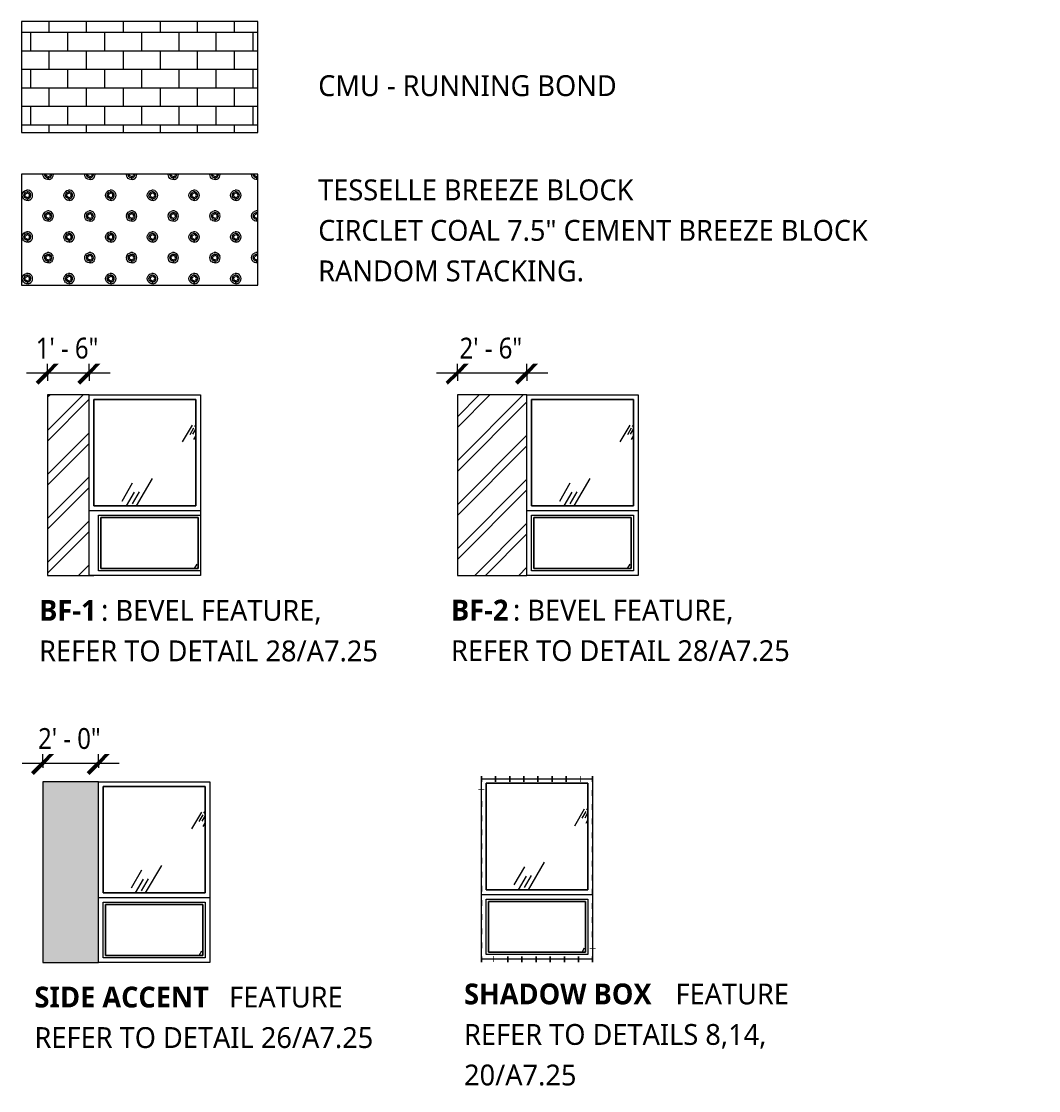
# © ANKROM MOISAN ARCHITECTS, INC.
# Model space of a CAD drawing. Header units: inches. Extents: x 6 to 15224, y -733 to 6300.
# Drawn here: x 100.6 to 539.8, y -733.1 to -271.3 of the extents above; entities that cross this region are included whole.
import ezdxf

# ---------------------------------------------------------------- set-up
doc = ezdxf.new("R2010")
doc.units = ezdxf.units.IN
doc.header["$MEASUREMENT"] = 0
doc.linetypes.add('Dots Space 1_16_', pattern=[6, 0, -6])
for name, color, linetype, lineweight in [('A-ANNO-DIMS', 211, 'Continuous', 13), ('A-ANNO-DIMS-96', 211, 'Continuous', 13), ('A-DETL', 90, 'Continuous', 13), ('A-DETL-GENF', 92, 'Continuous', 13), ('G-ANNO-TEXT', 231, 'Continuous', 13)]:
    doc.layers.add(name, color=color, linetype=linetype, lineweight=lineweight)
doc.styles.add('Open Sans_3', font='OpenSans-Regular.ttf', dxfattribs={"height": 9})
doc.styles.add('Open Sans_4', font='OpenSans-Regular.ttf', dxfattribs={"width": 0.88, "height": 9})
doc.styles.add('Open Sans_B', font='OpenSans-Bold.ttf', dxfattribs={"height": 9})
doc.dimstyles.new('Linear_-_3_32_', dxfattribs={"dimscale": 12, "dimtxt": 9.67122, "dimasz": 0.75, "dimexe": 0.75, "dimexo": 0.5, "dimgap": 0.25, "dimtad": 1, "dimdec": 8, "dimrnd": 0.003906, "dimzin": 3, "dimdsep": 46, "dimlunit": 4, "dimtxsty": 'Open Sans_4', "dimblk1": 'OBLIQUE', "dimblk2": 'OBLIQUE', "dimsah": 1, "dimcen": 0.09, "dimdle": 0.75, "dimadec": 3, "dimazin": 2, "dimtfac": 1, "dimtdec": 4, "dimtix": 1, "dimtmove": 0, "dimatfit": 3, "dimfxl": 1, "dimtvp": 1, "dimtfill": 1, "dimfrac": 2, "dimtolj": 1, "dimtzin": 0, "dimarcsym": 2})
doc.dimstyles.new('Linear_-_3_32__CL', dxfattribs={"dimscale": 12, "dimtxt": 9.67122, "dimasz": 0.75, "dimexe": 0.75, "dimexo": 0.5, "dimgap": 0.25, "dimtad": 1, "dimdec": 8, "dimrnd": 0.003906, "dimzin": 3, "dimdsep": 46, "dimlunit": 4, "dimtxsty": 'Open Sans_4', "dimblk1": 'OBLIQUE', "dimblk2": 'OBLIQUE', "dimsah": 1, "dimcen": 0.09, "dimdle": 0.75, "dimadec": 3, "dimazin": 2, "dimtfac": 1, "dimtdec": 4, "dimtix": 1, "dimtmove": 0, "dimatfit": 3, "dimfxl": 1, "dimtvp": 1, "dimtfill": 1, "dimfrac": 2, "dimtolj": 1, "dimtzin": 0, "dimarcsym": 2})
pattern_1 = [(59.808, (188.8444, -478.661), (144.0017, 239.99866), [9, -754.581]), (59.808, (188.1104, -485.275), (144.0017, 239.99866), [12, -751.581]), (59.808, (193.2954, -479.845), (144.0017, 239.99866), [6, -757.581]), (59.808, (191.7064, -482.623), (144.0017, 239.99866), [2, -761.581]), (59.808, (194.4014, -481.87), (144.0017, 239.99866), [15, -748.581]), (59.808, (219.8184, -512.064), (144.0017, 239.99866), [5.063, -758.519]), (59.808, (219.3784, -509.8), (144.0017, 239.99866), [6.75, -756.831]), (59.808, (218.1684, -509.942), (144.0017, 239.99866), [3.375, -760.206]), (59.808, (220.2004, -506.439), (144.0017, 239.99866), [1.125, -762.456]), (59.808, (214.9864, -513.171), (144.0017, 239.99866), [8.437, -755.144])]
pattern_2 = [(59.808, (3.9044, -645.779), (144.0017, 239.99866), [9, -754.581]), (59.808, (3.1704, -652.392), (144.0017, 239.99866), [12, -751.581]), (59.808, (8.3554, -646.963), (144.0017, 239.99866), [6, -757.581]), (59.808, (6.7664, -649.741), (144.0017, 239.99866), [2, -761.581]), (59.808, (9.461, -648.987), (144.0017, 239.99866), [15, -748.581]), (59.808, (34.8794, -679.182), (144.0017, 239.99866), [5.063, -758.519]), (59.808, (34.4384, -676.918), (144.0017, 239.99866), [6.75, -756.831]), (59.808, (33.2284, -677.06), (144.0017, 239.99866), [3.375, -760.206]), (59.808, (35.2604, -673.556), (144.0017, 239.99866), [1.125, -762.456]), (59.808, (30.0464, -680.289), (144.0017, 239.99866), [8.437, -755.144])]
pattern_3 = [(45, (8.67, 0), (-9.50352, 9.50352), []), (45, (8.67, 14.4), (-9.50352, 9.50352), [])]
pattern_4 = [(59.808, (169.2154, -644.438), (144.0017, 239.99866), [9, -754.581]), (59.808, (168.4814, -651.052), (144.0017, 239.99866), [12, -751.581]), (59.808, (173.6664, -645.622), (144.0017, 239.99866), [6, -757.581]), (59.808, (172.0774, -648.4), (144.0017, 239.99866), [2, -761.581]), (59.808, (174.7724, -647.647), (144.0017, 239.99866), [15, -748.581]), (59.808, (200.1904, -677.841), (144.0017, 239.99866), [5.062, -758.519]), (59.808, (199.7494, -675.577), (144.0017, 239.99866), [6.75, -756.831]), (59.808, (198.5394, -675.719), (144.0017, 239.99866), [3.375, -760.206]), (59.808, (200.5714, -672.216), (144.0017, 239.99866), [1.125, -762.456]), (59.808, (195.3574, -678.948), (144.0017, 239.99866), [8.437, -755.144])]

# ---------------------------------------------------------------- blocks, each defined once
blk = doc.blocks.new('DIMBLOCK1-ELEVATIONS - EXTERIOR - LEGEND')
at = {"layer": 'A-ANNO-DIMS-96'}
for p, q in [((111.9, -423.07), (111.9, -414.07)), ((129.9, -423.07), (129.9, -414.07)), ((102.9, -423.07), (138.9, -423.07)), ((111.9, -423.07), (111.9, -426.64)), ((129.9, -423.07), (129.9, -426.64))]:
    blk.add_line(p, q, dxfattribs=at)
at = {"layer": 'A-ANNO-DIMS-96', "lineweight": 50}
for p, q in [((111.9, -423.07), (116.4, -418.57)), ((129.9, -423.07), (134.4, -418.57)), ((111.9, -423.07), (107.4, -427.57)), ((129.9, -423.07), (125.4, -427.57))]:
    blk.add_line(p, q, dxfattribs=at)
at = {"layer": 'A-ANNO-DIMS-96', "color": 0, "insert": (106.83, -407.96), "char_height": 9, "width": 33.7802, "attachment_point": 1, "line_spacing_factor": 1.151336, "style": 'Open Sans_4', "bg_fill": 3, "box_fill_scale": 1.25, "bg_fill_color": 256, "bg_fill_true_color": 13158600, "bg_fill_transparency": 0}
blk.add_mtext('1\' - 6"', dxfattribs=at)
blk = doc.blocks.new('_Oblique')
at = {"color": 0, "linetype": 'ByBlock', "lineweight": -2}
blk.add_line((-0.5, -0.5), (0.5, 0.5), dxfattribs=at)
blk = doc.blocks.new('DIMBLOCK2-ELEVATIONS - EXTERIOR - LEGEND')
at = {"layer": 'A-ANNO-DIMS-96'}
for p, q in [((109.9, -591.68), (109.9, -582.68)), ((133.9, -591.68), (133.9, -582.68)), ((100.9, -591.68), (142.9, -591.68)), ((109.9, -591.68), (109.9, -593.76)), ((133.9, -591.68), (133.9, -593.76))]:
    blk.add_line(p, q, dxfattribs=at)
at = {"layer": 'A-ANNO-DIMS-96', "lineweight": 50}
for p, q in [((109.9, -591.68), (114.4, -587.18)), ((133.9, -591.68), (138.4, -587.18)), ((109.9, -591.68), (105.4, -596.18)), ((133.9, -591.68), (129.4, -596.18))]:
    blk.add_line(p, q, dxfattribs=at)
at = {"layer": 'A-ANNO-DIMS-96', "color": 0, "insert": (107.83, -576.57), "char_height": 9, "width": 33.7802, "attachment_point": 1, "line_spacing_factor": 1.151336, "style": 'Open Sans_4', "bg_fill": 3, "box_fill_scale": 1.25, "bg_fill_color": 256, "bg_fill_true_color": 13158600, "bg_fill_transparency": 0}
blk.add_mtext('2\' - 0"', dxfattribs=at)
blk = doc.blocks.new('DIMBLOCK3-ELEVATIONS - EXTERIOR - LEGEND')
at = {"layer": 'A-ANNO-DIMS-96'}
for p, q in [((288.84, -423.07), (288.84, -414.07)), ((318.84, -423.07), (318.84, -414.07)), ((279.84, -423.07), (327.84, -423.07)), ((288.84, -423.07), (288.84, -426.64)), ((318.84, -423.07), (318.84, -426.64))]:
    blk.add_line(p, q, dxfattribs=at)
at = {"layer": 'A-ANNO-DIMS-96', "lineweight": 50}
for p, q in [((288.84, -423.07), (293.34, -418.57)), ((318.84, -423.07), (323.34, -418.57)), ((288.84, -423.07), (284.34, -427.57)), ((318.84, -423.07), (314.34, -427.57))]:
    blk.add_line(p, q, dxfattribs=at)
at = {"layer": 'A-ANNO-DIMS-96', "color": 0, "insert": (289.77, -407.96), "char_height": 9, "width": 33.7802, "attachment_point": 1, "line_spacing_factor": 1.151336, "style": 'Open Sans_4', "bg_fill": 3, "box_fill_scale": 1.25, "bg_fill_color": 256, "bg_fill_true_color": 13158600, "bg_fill_transparency": 0}
blk.add_mtext('2\' - 6"', dxfattribs=at)

msp = doc.modelspace()

# ---------------------------------------------------------------- hatches: boundary and pattern name
at = {"layer": 'A-DETL-GENF'}
h = msp.add_hatch(dxfattribs=at)
h.set_pattern_fill('FP_5', color=47, style=0, pattern_type=2)
h.set_pattern_definition([(0, (8.6704, -396), (0, 8), []), (90, (8.6704, -396), (-8, 8), [8, -8])])
h.paths.add_polyline_path([(202.6250919, -319.34501264), (202.6250919, -271.34501264), (100.6250919, -271.34501264), (100.6250919, -319.34501264)])
h = msp.add_hatch(dxfattribs=at)
h.set_pattern_fill('FP_6', color=8, style=0, pattern_type=2)
h.set_pattern_definition([(101.31, (15.4374, 13.503), (-2e-05, 17.99954), [0.6404, -182.924]), (113.962, (15.3264, 14.133), (-35.999447, 90.000185), [0.6404, -176.639]), (130.601, (15.0624, 14.715), (-71.9993, 90.00048), [0.6404, -165.311]), (147.995, (14.6464, 15.204), (-108.000698, 71.999422), [0.6404, -169.171]), (163.301, (14.1044, 15.545), (-72.000262, 17.99993), [0.6404, -187.285]), (180, (13.49, 15.727), (-2e-15, -18), [0.6404, -35.36]), (16.699, (12.2364, 15.545), (72.000262, 17.99993), [0.6404, -187.285]), (32.005, (11.6944, 15.204), (108.000698, 71.999422), [0.6404, -169.171]), (49.399, (11.2784, 14.715), (71.9993, 90.00048), [0.6404, -165.311]), (66.038, (11.0144, 14.133), (35.999447, 90.000185), [0.6404, -176.639]), (78.69, (10.9034, 13.503), (2e-05, 17.99954), [0.6404, -182.924]), (101.31, (11.0284, 12.869), (-2e-05, 17.99954), [0.6404, -182.924]), (113.962, (11.2744, 12.282), (-35.999447, 90.000185), [0.6404, -176.639]), (130.601, (11.6954, 11.798), (-71.9993, 90.00048), [0.6404, -165.311]), (147.995, (12.2374, 11.457), (-108.000698, 71.999422), [0.6404, -169.171]), (163.301, (12.8494, 11.271), (-72.000262, 17.99993), [0.6404, -187.285]), (180, (13.49, 11.273), (-2e-15, -18), [0.6404, -35.36]), (16.699, (13.4914, 11.271), (72.000262, 17.99993), [0.6404, -187.285]), (32.005, (14.1034, 11.457), (108.000698, 71.999422), [0.6404, -169.171]), (49.399, (14.6454, 11.798), (71.9993, 90.00048), [0.6404, -165.311]), (66.038, (15.0664, 12.282), (35.999447, 90.000185), [0.6404, -176.639]), (78.69, (15.3124, 12.869), (2e-05, 17.99954), [0.6404, -182.924]), (101.31, (33.4374, 13.503), (-2e-05, 17.99954), [0.6404, -182.924]), (113.962, (33.3264, 14.133), (-35.999447, 90.000185), [0.6404, -176.639]), (130.601, (33.0624, 14.715), (-71.9993, 90.00048), [0.6404, -165.311]), (147.995, (32.6464, 15.204), (-108.000698, 71.99942), [0.6404, -169.171]), (163.301, (32.1044, 15.545), (-72.000262, 17.99993), [0.6404, -187.285]), (180, (31.49, 15.727), (-2e-15, -18), [0.6404, -35.36]), (16.699, (30.2364, 15.545), (72.000262, 17.99993), [0.6404, -187.285]), (32.005, (29.6944, 15.204), (108.000698, 71.99942), [0.6404, -169.171]), (49.399, (29.2784, 14.715), (71.9993, 90.00048), [0.6404, -165.311]), (66.038, (29.0144, 14.133), (35.999447, 90.000185), [0.6404, -176.639]), (78.69, (28.9034, 13.503), (2e-05, 17.99954), [0.6404, -182.924]), (101.31, (29.0284, 12.869), (-2e-05, 17.99954), [0.6404, -182.924]), (113.962, (29.2744, 12.282), (-35.999447, 90.000185), [0.6404, -176.639]), (130.601, (29.6954, 11.798), (-71.9993, 90.00048), [0.6404, -165.311]), (147.995, (30.2374, 11.457), (-108.000698, 71.99942), [0.6404, -169.171]), (163.301, (30.8494, 11.271), (-72.000262, 17.99993), [0.6404, -187.285]), (180, (31.49, 11.273), (-2e-15, -18), [0.6404, -35.36]), (16.699, (31.4914, 11.271), (72.000262, 17.99993), [0.6404, -187.285]), (32.005, (32.1034, 11.457), (108.000698, 71.99942), [0.6404, -169.171]), (49.399, (32.6454, 11.798), (71.9993, 90.00048), [0.6404, -165.311]), (66.038, (33.0664, 12.282), (35.999447, 90.000185), [0.6404, -176.639]), (78.69, (33.3124, 12.869), (2e-05, 17.99954), [0.6404, -182.924]), (101.31, (24.4374, 4.503), (-2e-05, 17.99954), [0.6404, -182.924]), (113.962, (24.3264, 5.133), (-35.999447, 90.000185), [0.6404, -176.639]), (130.601, (24.0624, 5.715), (-71.9993, 90.00048), [0.6404, -165.311]), (147.995, (23.6464, 6.204), (-108.000698, 71.99942), [0.6404, -169.171]), (163.301, (23.1044, 6.545), (-72.000262, 17.99993), [0.6404, -187.285]), (180, (22.49, 6.727), (-2e-15, -18), [0.6404, -35.36]), (16.699, (21.2364, 6.545), (72.000262, 17.99993), [0.6404, -187.285]), (32.005, (20.6944, 6.204), (108.000698, 71.99942), [0.6404, -169.171]), (49.399, (20.2784, 5.715), (71.9993, 90.00048), [0.6404, -165.311]), (66.038, (20.0144, 5.133), (35.999447, 90.000185), [0.6404, -176.639]), (78.69, (19.9034, 4.503), (2e-05, 17.99954), [0.6404, -182.924]), (101.31, (20.0284, 3.869), (-2e-05, 17.99954), [0.6404, -182.924]), (113.962, (20.2744, 3.282), (-35.999447, 90.000185), [0.6404, -176.639]), (130.601, (20.6954, 2.798), (-71.9993, 90.00048), [0.6404, -165.311]), (147.995, (21.2374, 2.457), (-108.000698, 71.99942), [0.6404, -169.171]), (163.301, (21.8494, 2.271), (-72.000262, 17.99993), [0.6404, -187.285]), (180, (22.49, 2.273), (-2e-15, -18), [0.6404, -35.36]), (16.699, (22.4914, 2.271), (72.000262, 17.99993), [0.6404, -187.285]), (32.005, (23.1034, 2.457), (108.000698, 71.99942), [0.6404, -169.171]), (49.399, (23.6454, 2.798), (71.9993, 90.00048), [0.6404, -165.311]), (66.038, (24.0664, 3.282), (35.999447, 90.000185), [0.6404, -176.639]), (78.69, (24.3124, 3.869), (2e-05, 17.99954), [0.6404, -182.924]), (101.31, (42.4374, 4.503), (-2e-05, 17.99954), [0.6404, -182.924]), (113.962, (42.3264, 5.133), (-35.999447, 90.000185), [0.6404, -176.639]), (130.601, (42.0624, 5.715), (-71.9993, 90.00048), [0.6404, -165.311]), (147.995, (41.6464, 6.204), (-108.000698, 71.99942), [0.6404, -169.171]), (163.301, (41.1044, 6.545), (-72.000262, 17.99993), [0.6404, -187.285]), (180, (40.49, 6.727), (-2e-15, -18), [0.6404, -35.36]), (16.699, (39.2364, 6.545), (72.000262, 17.99993), [0.6404, -187.285]), (32.005, (38.6944, 6.204), (108.000698, 71.99942), [0.6404, -169.171]), (49.399, (38.2784, 5.715), (71.9993, 90.00048), [0.6404, -165.311]), (66.038, (38.0144, 5.133), (35.999447, 90.000185), [0.6404, -176.639]), (78.69, (37.9034, 4.503), (2e-05, 17.99954), [0.6404, -182.924]), (101.31, (38.0284, 3.869), (-2e-05, 17.99954), [0.6404, -182.924]), (113.962, (38.2744, 3.282), (-35.999447, 90.000185), [0.6404, -176.639]), (130.601, (38.6954, 2.798), (-71.9993, 90.00048), [0.6404, -165.311]), (147.995, (39.2374, 2.457), (-108.000698, 71.99942), [0.6404, -169.171]), (163.301, (39.8494, 2.271), (-72.000262, 17.99993), [0.6404, -187.285]), (180, (40.49, 2.273), (-2e-15, -18), [0.6404, -35.36]), (16.699, (40.4914, 2.271), (72.000262, 17.99993), [0.6404, -187.285]), (32.005, (41.1034, 2.457), (108.000698, 71.99942), [0.6404, -169.171]), (49.399, (41.6454, 2.798), (71.9993, 90.00048), [0.6404, -165.311]), (66.038, (42.0664, 3.282), (35.999447, 90.000185), [0.6404, -176.639]), (78.69, (42.3124, 3.869), (2e-05, 17.99954), [0.6404, -182.924]), (101.31, (14.6764, 13.501), (-2e-05, 17.99954), [0.5209, -183.044]), (119.745, (14.5794, 14.012), (-36.00061, 72.00023), [0.5209, -144.6]), (140.194, (14.3204, 14.465), (-36.000244, 36.00027), [0.5209, -140.064]), (159.444, (13.9194, 14.797), (-107.999864, 36.000367), [0.5209, -153.271]), (180, (13.43, 14.977), (-2e-15, -18), [0.521, -35.479]), (20.556, (12.4214, 14.797), (107.999864, 36.000367), [0.5209, -153.271]), (39.806, (12.0204, 14.465), (36.000244, 36.00027), [0.5209, -140.064]), (60.255, (11.7614, 14.012), (36.00061, 72.00023), [0.5209, -144.6]), (78.69, (11.6644, 13.501), (2e-05, 17.99954), [0.5209, -183.044]), (101.31, (11.7664, 12.988), (-2e-05, 17.99954), [0.5209, -183.044]), (119.745, (12.0204, 12.535), (-36.00061, 72.00023), [0.5209, -144.6]), (140.194, (12.4214, 12.202), (-36.000244, 36.00027), [0.5209, -140.064]), (159.444, (12.9094, 12.02), (-107.999864, 36.000367), [0.5209, -153.271]), (0, (12.91, 12.023), (0, -18), [0.521, -35.479]), (20.556, (13.4314, 12.02), (107.999864, 36.000367), [0.5209, -153.271]), (39.806, (13.9194, 12.202), (36.000244, 36.00027), [0.5209, -140.064]), (60.255, (14.3204, 12.535), (36.00061, 72.00023), [0.5209, -144.6]), (78.69, (14.5744, 12.988), (2e-05, 17.99954), [0.5209, -183.044]), (101.31, (32.6764, 13.501), (-2e-05, 17.99954), [0.5209, -183.044]), (119.745, (32.5794, 14.012), (-36.00061, 72.00023), [0.5209, -144.6]), (140.194, (32.3204, 14.465), (-36.000244, 36.00027), [0.5209, -140.064]), (159.444, (31.9194, 14.797), (-107.999864, 36.000367), [0.5209, -153.271]), (180, (31.43, 14.977), (-2e-15, -18), [0.521, -35.479]), (20.556, (30.4214, 14.797), (107.999864, 36.000367), [0.5209, -153.271]), (39.806, (30.0204, 14.465), (36.000244, 36.00027), [0.5209, -140.064]), (60.255, (29.7614, 14.012), (36.00061, 72.00023), [0.5209, -144.6]), (78.69, (29.6644, 13.501), (2e-05, 17.99954), [0.5209, -183.044]), (101.31, (29.7664, 12.988), (-2e-05, 17.99954), [0.5209, -183.044]), (119.745, (30.0204, 12.535), (-36.00061, 72.00023), [0.5209, -144.6]), (140.194, (30.4214, 12.202), (-36.000244, 36.00027), [0.5209, -140.064]), (159.444, (30.9094, 12.02), (-107.999864, 36.000367), [0.5209, -153.271]), (0, (30.91, 12.023), (0, -18), [0.521, -35.479]), (20.556, (31.4314, 12.02), (107.999864, 36.000367), [0.5209, -153.271]), (39.806, (31.9194, 12.202), (36.000244, 36.00027), [0.5209, -140.064]), (60.255, (32.3204, 12.535), (36.00061, 72.00023), [0.5209, -144.6]), (78.69, (32.5744, 12.988), (2e-05, 17.99954), [0.5209, -183.044]), (101.31, (23.6764, 4.501), (-2e-05, 17.99954), [0.5209, -183.044]), (119.745, (23.5794, 5.012), (-36.00061, 72.00023), [0.5209, -144.6]), (140.194, (23.3204, 5.465), (-36.000244, 36.00027), [0.5209, -140.064]), (159.444, (22.9194, 5.797), (-107.999864, 36.000367), [0.5209, -153.271]), (180, (22.43, 5.977), (-2e-15, -18), [0.521, -35.479]), (20.556, (21.4214, 5.797), (107.999864, 36.000367), [0.5209, -153.271]), (39.806, (21.0204, 5.465), (36.000244, 36.00027), [0.5209, -140.064]), (60.255, (20.7614, 5.012), (36.00061, 72.00023), [0.5209, -144.6]), (78.69, (20.6644, 4.501), (2e-05, 17.99954), [0.5209, -183.044]), (101.31, (20.7664, 3.988), (-2e-05, 17.99954), [0.5209, -183.044]), (119.745, (21.0204, 3.535), (-36.00061, 72.00023), [0.5209, -144.6]), (140.194, (21.4214, 3.202), (-36.000244, 36.00027), [0.5209, -140.064]), (159.444, (21.9094, 3.02), (-107.999864, 36.000367), [0.5209, -153.271]), (0, (21.91, 3.023), (0, -18), [0.521, -35.479]), (20.556, (22.4314, 3.02), (107.999864, 36.000367), [0.5209, -153.271]), (39.806, (22.9194, 3.202), (36.000244, 36.00027), [0.5209, -140.064]), (60.255, (23.3204, 3.535), (36.00061, 72.00023), [0.5209, -144.6]), (78.69, (23.5744, 3.988), (2e-05, 17.99954), [0.5209, -183.044]), (101.31, (41.6764, 4.501), (-2e-05, 17.99954), [0.5209, -183.044]), (119.745, (41.5794, 5.012), (-36.00061, 72.00023), [0.5209, -144.6]), (140.194, (41.3204, 5.465), (-36.000244, 36.00027), [0.5209, -140.064]), (159.444, (40.9194, 5.797), (-107.999864, 36.000367), [0.5209, -153.271]), (180, (40.43, 5.977), (-2e-15, -18), [0.521, -35.479]), (20.556, (39.4214, 5.797), (107.999864, 36.000367), [0.5209, -153.271]), (39.806, (39.0204, 5.465), (36.000244, 36.00027), [0.5209, -140.064]), (60.255, (38.7614, 5.012), (36.00061, 72.00023), [0.5209, -144.6]), (78.69, (38.6644, 4.501), (2e-05, 17.99954), [0.5209, -183.044]), (101.31, (38.7664, 3.988), (-2e-05, 17.99954), [0.5209, -183.044]), (119.745, (39.0204, 3.535), (-36.00061, 72.00023), [0.5209, -144.6]), (140.194, (39.4214, 3.202), (-36.000244, 36.00027), [0.5209, -140.064]), (159.444, (39.9094, 3.02), (-107.999864, 36.000367), [0.5209, -153.271]), (0, (39.91, 3.023), (0, -18), [0.521, -35.479]), (20.556, (40.4314, 3.02), (107.999864, 36.000367), [0.5209, -153.271]), (39.806, (40.9194, 3.202), (36.000244, 36.00027), [0.5209, -140.064]), (60.255, (41.3204, 3.535), (36.00061, 72.00023), [0.5209, -144.6]), (78.69, (41.5744, 3.988), (2e-05, 17.99954), [0.5209, -183.044]), (102.529, (14.1094, 13.5), (0.000265, 17.999696), [0.3898, -165.562]), (126.87, (14.0294, 13.883), (-36.000096, 53.999936), [0.3898, -179.61]), (149.036, (13.7964, 14.194), (-143.999948, 90.00084), [0.3898, -209.524]), (174.289, (13.4604, 14.393), (-35.99965, 0.000355), [0.3898, -180.508]), (18.435, (12.7024, 14.31), (71.99967, 18.000065), [0.3898, -113.452]), (41.987, (12.4124, 14.051), (35.999802, 35.999758), [0.3898, -241.775]), (66.038, (12.2534, 13.695), (35.999447, 90.000185), [0.3898, -176.89]), (90, (12.253, 13.305), (-36, 2e-15), [0.3898, -17.61]), (113.962, (12.4114, 12.949), (-35.999447, 90.000185), [0.3898, -176.89]), (138.013, (12.7014, 12.688), (-35.999802, 35.999758), [0.3898, -241.775]), (161.565, (13.0724, 12.566), (-71.99967, 18.000065), [0.3898, -113.452]), (5.711, (13.0724, 12.569), (35.99965, 0.000355), [0.3898, -180.508]), (30.964, (13.4614, 12.606), (143.999948, 90.00084), [0.3898, -209.524]), (53.13, (13.7954, 12.805), (36.000096, 53.999936), [0.3898, -179.61]), (77.471, (14.0254, 13.119), (-0.000265, 17.999696), [0.3898, -165.562]), (102.529, (32.1094, 13.5), (0.000265, 17.999696), [0.3898, -165.562]), (126.87, (32.0294, 13.883), (-36.000096, 53.999936), [0.3898, -179.61]), (149.036, (31.7964, 14.194), (-143.999948, 90.00084), [0.3898, -209.524]), (174.289, (31.4604, 14.393), (-35.99965, 0.000355), [0.3898, -180.508]), (18.435, (30.7024, 14.31), (71.99967, 18.000065), [0.3898, -113.452]), (41.987, (30.4124, 14.051), (35.999802, 35.999758), [0.3898, -241.775]), (66.038, (30.2534, 13.695), (35.999447, 90.000185), [0.3898, -176.89]), (90, (30.253, 13.305), (-36, 2e-15), [0.3898, -17.61]), (113.962, (30.4114, 12.949), (-35.999447, 90.000185), [0.3898, -176.89]), (138.013, (30.7014, 12.688), (-35.999802, 35.999758), [0.3898, -241.775]), (161.565, (31.0724, 12.566), (-71.99967, 18.000065), [0.3898, -113.452]), (5.711, (31.0724, 12.569), (35.99965, 0.000355), [0.3898, -180.508]), (30.964, (31.4614, 12.606), (143.999948, 90.00084), [0.3898, -209.524]), (53.13, (31.7954, 12.805), (36.000096, 53.999936), [0.3898, -179.61]), (77.471, (32.0254, 13.119), (-0.000265, 17.999696), [0.3898, -165.562]), (102.529, (23.1094, 4.5), (0.000265, 17.999696), [0.3898, -165.562]), (126.87, (23.0294, 4.883), (-36.000096, 53.999936), [0.3898, -179.61]), (149.036, (22.7964, 5.194), (-143.999948, 90.00084), [0.3898, -209.524]), (174.289, (22.4604, 5.393), (-35.99965, 0.000355), [0.3898, -180.508]), (18.435, (21.7024, 5.31), (71.99967, 18.000065), [0.3898, -113.452]), (41.987, (21.4124, 5.051), (35.999802, 35.999758), [0.3898, -241.775]), (66.038, (21.2534, 4.695), (35.999447, 90.000185), [0.3898, -176.89]), (90, (21.253, 4.305), (-36, 2e-15), [0.3898, -17.61]), (113.962, (21.4114, 3.949), (-35.999447, 90.000185), [0.3898, -176.89]), (138.013, (21.7014, 3.688), (-35.999802, 35.999758), [0.3898, -241.775]), (161.565, (22.0724, 3.566), (-71.99967, 18.000065), [0.3898, -113.452]), (5.711, (22.0724, 3.569), (35.99965, 0.000355), [0.3898, -180.508]), (30.964, (22.4614, 3.606), (143.999948, 90.00084), [0.3898, -209.524]), (53.13, (22.7954, 3.805), (36.000096, 53.999936), [0.3898, -179.61]), (77.471, (23.0254, 4.119), (-0.000265, 17.999696), [0.3898, -165.562]), (102.529, (41.1094, 4.5), (0.000265, 17.999696), [0.3898, -165.562]), (126.87, (41.0294, 4.883), (-36.000096, 53.999936), [0.3898, -179.61]), (149.036, (40.7964, 5.194), (-143.999948, 90.00084), [0.3898, -209.524]), (174.289, (40.4604, 5.393), (-35.99965, 0.000355), [0.3898, -180.508]), (18.435, (39.7024, 5.31), (71.99967, 18.000065), [0.3898, -113.452]), (41.987, (39.4124, 5.051), (35.999802, 35.999758), [0.3898, -241.775]), (66.038, (39.2534, 4.695), (35.999447, 90.000185), [0.3898, -176.89]), (90, (39.253, 4.305), (-36, 2e-15), [0.3898, -17.61]), (113.962, (39.4114, 3.949), (-35.999447, 90.000185), [0.3898, -176.89]), (138.013, (39.7014, 3.688), (-35.999802, 35.999758), [0.3898, -241.775]), (161.565, (40.0724, 3.566), (-71.99967, 18.000065), [0.3898, -113.452]), (5.711, (40.0724, 3.569), (35.99965, 0.000355), [0.3898, -180.508]), (30.964, (40.4614, 3.606), (143.999948, 90.00084), [0.3898, -209.524]), (53.13, (40.7954, 3.805), (36.000096, 53.999936), [0.3898, -179.61]), (77.471, (41.0254, 4.119), (-0.000265, 17.999696), [0.3898, -165.562])])
h.paths.add_polyline_path([(202.6250919, -385.34501264), (202.6250919, -337.34501264), (100.6250919, -337.34501264), (100.6250919, -385.34501264)])
h = msp.add_hatch(dxfattribs=at)
h.set_pattern_fill('FP_4', style=0, pattern_type=2)
h.set_pattern_definition(pattern_3)
h.paths.add_polyline_path([(129.90147541, -510.64124538), (129.90147541, -432.64124538), (111.90147541, -432.64124538), (111.90147541, -510.64124538)])
h = msp.add_hatch(dxfattribs=at)
h.set_pattern_fill('FP_4', style=0, pattern_type=2)
h.set_pattern_definition(pattern_3)
h.paths.add_polyline_path([(318.84130036, -510.64124538), (318.84130036, -432.64124538), (288.84130036, -432.64124538), (288.84130036, -510.64124538)])
h = msp.add_hatch(dxfattribs=at)
h.set_pattern_fill('FP_7', color=8, style=0, pattern_type=2)
h.set_pattern_definition([(59.808, (-0.0956, -478.661), (144.0017, 239.99866), [9, -754.581]), (59.808, (-0.8296, -485.275), (144.0017, 239.99866), [12, -751.581]), (59.808, (4.3554, -479.845), (144.0017, 239.99866), [6, -757.581]), (59.808, (2.7664, -482.623), (144.0017, 239.99866), [2, -761.581]), (59.808, (5.4614, -481.87), (144.0017, 239.99866), [15, -748.581]), (59.808, (30.8794, -512.064), (144.0017, 239.99866), [5.063, -758.519]), (59.808, (30.4384, -509.8), (144.0017, 239.99866), [6.75, -756.831]), (59.808, (29.2284, -509.942), (144.0017, 239.99866), [3.375, -760.206]), (59.808, (31.2604, -506.439), (144.0017, 239.99866), [1.125, -762.456]), (59.808, (26.0464, -513.171), (144.0017, 239.99866), [8.437, -755.144])])
h.paths.add_polyline_path([(175.90147541, -480.64124538), (175.90147541, -434.64124538), (131.90147541, -434.64124538), (131.90147541, -480.64124538)])
h = msp.add_hatch(dxfattribs=at)
h.set_pattern_fill('FP_9', color=8, style=0, pattern_type=2)
h.set_pattern_definition(pattern_1)
h.paths.add_polyline_path([(364.84130036, -480.64124538), (364.84130036, -434.64124538), (320.84130036, -434.64124538), (320.84130036, -480.64124538)])
h = msp.add_hatch(dxfattribs=at)
h.set_pattern_fill('FP_8', color=8, style=0, pattern_type=2)
h.set_pattern_definition([(59.808, (1.9044, -478.661), (144.0017, 239.99866), [9, -754.581]), (59.808, (1.1704, -485.275), (144.0017, 239.99866), [12, -751.581]), (59.808, (6.3554, -479.845), (144.0017, 239.99866), [6, -757.581]), (59.808, (4.7664, -482.623), (144.0017, 239.99866), [2, -761.581]), (59.808, (7.4614, -481.87), (144.0017, 239.99866), [15, -748.581]), (59.808, (32.8794, -512.064), (144.0017, 239.99866), [5.063, -758.519]), (59.808, (32.4384, -509.8), (144.0017, 239.99866), [6.75, -756.831]), (59.808, (31.2284, -509.942), (144.0017, 239.99866), [3.375, -760.206]), (59.808, (33.2604, -506.439), (144.0017, 239.99866), [1.125, -762.456]), (59.808, (28.0464, -513.171), (144.0017, 239.99866), [8.437, -755.144])])
h.paths.add_polyline_path([(175.90147541, -507.64124538), (176.90147541, -507.64124538), (176.90147541, -485.64124538), (134.90147541, -485.64124538), (134.90147541, -507.64124538)])
h = msp.add_hatch(dxfattribs=at)
h.set_pattern_fill('FP_9', color=8, style=0, pattern_type=2)
h.set_pattern_definition(pattern_1)
h.paths.add_polyline_path([(363.84130036, -507.64124538), (363.84130036, -485.64124538), (321.84130036, -485.64124538), (321.84130036, -507.64124538)])
msp.add_hatch(color=29, dxfattribs=at).paths.add_polyline_path([(109.90147541, -677.75893917), (133.90147541, -677.75893917), (133.90147541, -599.75893917), (109.90147541, -599.75893917)])
h = msp.add_hatch(dxfattribs=at)
h.set_pattern_fill('FP_10', color=8, style=0, pattern_type=2)
h.set_pattern_definition(pattern_2)
h.paths.add_polyline_path([(176.90147541, -647.75893917), (179.90147541, -647.75893917), (179.90147541, -601.75893917), (135.90147541, -601.75893917), (135.90147541, -647.75893917), (175.90147541, -647.75893917)])
h = msp.add_hatch(dxfattribs=at)
h.set_pattern_fill('FP_11', color=8, style=0, pattern_type=2)
h.set_pattern_definition(pattern_4)
h.paths.add_polyline_path([(301.21239651, -646.41821306), (345.21239651, -646.41821306), (345.21239651, -600.41821306), (301.21239651, -600.41821306)])
h = msp.add_hatch(dxfattribs=at)
h.set_pattern_fill('FP_10', color=8, style=0, pattern_type=2)
h.set_pattern_definition(pattern_2)
h.paths.add_polyline_path([(175.90147541, -674.75893917), (178.90147541, -674.75893917), (178.90147541, -652.75893917), (136.90147541, -652.75893917), (136.90147541, -674.75893917)])
h = msp.add_hatch(dxfattribs=at)
h.set_pattern_fill('FP_11', color=8, style=0, pattern_type=2)
h.set_pattern_definition(pattern_4)
h.paths.add_polyline_path([(320.84130036, -673.41821306), (344.21239651, -673.41821306), (344.21239651, -651.41821306), (302.21239651, -651.41821306), (302.21239651, -673.41821306), (318.84130036, -673.41821306)])

# ---------------------------------------------------------------- linework, layer by layer
at = {"layer": 'A-DETL'}
for p, q in [((202.6250919, -271.34501264), (100.6250919, -271.34501264)), ((100.6250919, -271.34501264), (100.6250919, -319.34501264)), ((202.6250919, -319.34501264), (202.6250919, -271.34501264)), ((100.6250919, -319.34501264), (202.6250919, -319.34501264)), ((202.6250919, -337.34501264), (100.6250919, -337.34501264)), ((100.6250919, -337.34501264), (100.6250919, -385.34501264)), ((202.6250919, -385.34501264), (202.6250919, -337.34501264)), ((100.6250919, -385.34501264), (202.6250919, -385.34501264)), ((129.90147541, -432.64124538), (111.90147541, -432.64124538)), ((111.90147541, -432.64124538), (111.90147541, -510.64124538)), ((129.90147541, -432.64124538), (177.90147541, -432.64124538)), ((129.90147541, -510.64124538), (129.90147541, -432.64124538)), ((177.90147541, -432.64124538), (177.90147541, -510.64124538)), ((318.84130036, -432.64124538), (288.84130036, -432.64124538)), ((288.84130036, -432.64124538), (288.84130036, -510.64124538)), ((318.84130036, -432.64124538), (366.84130036, -432.64124538)), ((318.84130036, -510.64124538), (318.84130036, -432.64124538)), ((366.84130036, -432.64124538), (366.84130036, -510.64124538)), ((175.90147541, -434.64124538), (131.90147541, -434.64124538)), ((131.90147541, -434.64124538), (131.90147541, -480.64124538)), ((131.90147541, -434.64124538), (175.90147541, -434.64124538)), ((131.90147541, -480.64124538), (131.90147541, -434.64124538)), ((175.90147541, -480.64124538), (175.90147541, -434.64124538)), ((175.90147541, -434.64124538), (175.90147541, -480.64124538)), ((364.84130036, -434.64124538), (320.84130036, -434.64124538)), ((320.84130036, -434.64124538), (320.84130036, -480.64124538)), ((320.84130036, -434.64124538), (364.84130036, -434.64124538)), ((320.84130036, -480.64124538), (320.84130036, -434.64124538)), ((364.84130036, -480.64124538), (364.84130036, -434.64124538)), ((364.84130036, -434.64124538), (364.84130036, -480.64124538)), ((129.90147541, -482.64124538), (177.90147541, -482.64124538)), ((131.90147541, -480.64124538), (175.90147541, -480.64124538)), ((175.90147541, -480.64124538), (131.90147541, -480.64124538)), ((133.90147541, -508.64124538), (133.90147541, -484.64124538)), ((133.90147541, -484.64124538), (177.90147541, -484.64124538)), ((177.90147541, -484.64124538), (177.90147541, -508.64124538)), ((318.84130036, -482.64124538), (366.84130036, -482.64124538)), ((320.84130036, -480.64124538), (364.84130036, -480.64124538)), ((364.84130036, -480.64124538), (320.84130036, -480.64124538)), ((320.84130036, -508.64124538), (320.84130036, -484.64124538)), ((320.84130036, -484.64124538), (364.84130036, -484.64124538)), ((364.84130036, -484.64124538), (364.84130036, -508.64124538)), ((134.90147541, -485.64124538), (176.90147541, -485.64124538)), ((134.90147541, -507.64124538), (134.90147541, -485.64124538)), ((176.90147541, -485.64124538), (176.90147541, -507.64124538)), ((321.84130036, -485.64124538), (363.84130036, -485.64124538)), ((321.84130036, -507.64124538), (321.84130036, -485.64124538)), ((363.84130036, -485.64124538), (363.84130036, -507.64124538)), ((176.90147541, -507.64124538), (134.90147541, -507.64124538)), ((363.84130036, -507.64124538), (321.84130036, -507.64124538)), ((111.90147541, -510.64124538), (131.90147541, -510.64124538)), ((177.90147541, -510.64124538), (129.90147541, -510.64124538)), ((177.90147541, -508.64124538), (133.90147541, -508.64124538)), ((288.84130036, -510.64124538), (318.84130036, -510.64124538)), ((366.84130036, -510.64124538), (318.84130036, -510.64124538)), ((364.84130036, -508.64124538), (320.84130036, -508.64124538)), ((133.90147541, -599.75893917), (109.90147541, -599.75893917)), ((109.90147541, -599.75893917), (109.90147541, -677.75893917)), ((133.90147541, -599.75893917), (181.90147541, -599.75893917)), ((133.90147541, -677.75893917), (133.90147541, -599.75893917)), ((181.90147541, -599.75893917), (181.90147541, -677.75893917)), ((299.21239651, -598.41821306), (347.21239651, -598.41821306)), ((299.21239651, -676.41821306), (299.21239651, -598.41821306)), ((347.21239651, -598.41821306), (347.21239651, -676.41821306)), ((179.90147541, -601.75893917), (135.90147541, -601.75893917)), ((135.90147541, -601.75893917), (135.90147541, -647.75893917)), ((135.90147541, -601.75893917), (179.90147541, -601.75893917)), ((135.90147541, -647.75893917), (135.90147541, -601.75893917)), ((179.90147541, -647.75893917), (179.90147541, -601.75893917)), ((179.90147541, -601.75893917), (179.90147541, -647.75893917)), ((345.21239651, -600.41821306), (301.21239651, -600.41821306)), ((301.21239651, -600.41821306), (301.21239651, -646.41821306)), ((301.21239651, -600.41821306), (345.21239651, -600.41821306)), ((301.21239651, -646.41821306), (301.21239651, -600.41821306)), ((345.21239651, -646.41821306), (345.21239651, -600.41821306)), ((345.21239651, -600.41821306), (345.21239651, -646.41821306)), ((301.21239651, -646.41821306), (345.21239651, -646.41821306)), ((345.21239651, -646.41821306), (301.21239651, -646.41821306)), ((133.90147541, -649.75893917), (181.90147541, -649.75893917)), ((135.90147541, -647.75893917), (179.90147541, -647.75893917)), ((179.90147541, -647.75893917), (135.90147541, -647.75893917)), ((299.21239651, -648.41821306), (347.21239651, -648.41821306)), ((301.21239651, -674.41821306), (301.21239651, -650.41821306)), ((301.21239651, -650.41821306), (345.21239651, -650.41821306)), ((345.21239651, -650.41821306), (345.21239651, -674.41821306)), ((135.90147541, -675.75893917), (135.90147541, -651.75893917)), ((135.90147541, -651.75893917), (179.90147541, -651.75893917)), ((136.90147541, -652.75893917), (178.90147541, -652.75893917)), ((136.90147541, -674.75893917), (136.90147541, -652.75893917)), ((178.90147541, -652.75893917), (178.90147541, -674.75893917)), ((179.90147541, -651.75893917), (179.90147541, -675.75893917)), ((302.21239651, -651.41821306), (344.21239651, -651.41821306)), ((302.21239651, -673.41821306), (302.21239651, -651.41821306)), ((344.21239651, -651.41821306), (344.21239651, -673.41821306)), ((344.21239651, -673.41821306), (302.21239651, -673.41821306)), ((109.90147541, -677.75893917), (133.90147541, -677.75893917)), ((181.90147541, -677.75893917), (133.90147541, -677.75893917)), ((179.90147541, -675.75893917), (135.90147541, -675.75893917)), ((178.90147541, -674.75893917), (136.90147541, -674.75893917)), ((347.21239651, -676.41821306), (299.21239651, -676.41821306)), ((345.21239651, -674.41821306), (301.21239651, -674.41821306))]:
    msp.add_line(p, q, dxfattribs=at)
at = {"layer": 'A-DETL', "lineweight": 18}
for p, q in [((129.90147541, -432.64124538), (111.90147541, -432.64124538)), ((111.90147541, -432.64124538), (111.90147541, -510.64124538)), ((129.90147541, -510.64124538), (129.90147541, -432.64124538)), ((318.84130036, -432.64124538), (288.84130036, -432.64124538)), ((288.84130036, -432.64124538), (288.84130036, -510.64124538)), ((318.84130036, -510.64124538), (318.84130036, -432.64124538)), ((176.90147541, -485.64124538), (134.90147541, -485.64124538)), ((134.90147541, -485.64124538), (134.90147541, -507.64124538)), ((176.90147541, -507.64124538), (176.90147541, -485.64124538)), ((363.84130036, -485.64124538), (321.84130036, -485.64124538)), ((321.84130036, -485.64124538), (321.84130036, -507.64124538)), ((363.84130036, -507.64124538), (363.84130036, -485.64124538)), ((134.90147541, -507.64124538), (176.90147541, -507.64124538)), ((321.84130036, -507.64124538), (363.84130036, -507.64124538)), ((111.90147541, -510.64124538), (129.90147541, -510.64124538)), ((288.84130036, -510.64124538), (318.84130036, -510.64124538)), ((133.90147541, -599.75893917), (109.90147541, -599.75893917)), ((109.90147541, -599.75893917), (109.90147541, -677.75893917)), ((133.90147541, -677.75893917), (133.90147541, -599.75893917)), ((178.90147541, -652.75893917), (136.90147541, -652.75893917)), ((136.90147541, -652.75893917), (136.90147541, -674.75893917)), ((178.90147541, -674.75893917), (178.90147541, -652.75893917)), ((344.21239651, -651.41821306), (302.21239651, -651.41821306)), ((302.21239651, -651.41821306), (302.21239651, -673.41821306)), ((344.21239651, -673.41821306), (344.21239651, -651.41821306)), ((302.21239651, -673.41821306), (344.21239651, -673.41821306)), ((109.90147541, -677.75893917), (133.90147541, -677.75893917)), ((136.90147541, -674.75893917), (178.90147541, -674.75893917))]:
    msp.add_line(p, q, dxfattribs=at)
at = {"layer": 'A-DETL', "linetype": 'Dots Space 1_16_', "lineweight": 100}
for p, q in [((299.21239651, -598.41821306), (347.21239651, -598.41821306)), ((299.21239651, -676.41821306), (299.21239651, -598.41821306)), ((347.21239651, -598.41821306), (347.21239651, -676.41821306)), ((347.21239651, -676.41821306), (299.21239651, -676.41821306))]:
    msp.add_line(p, q, dxfattribs=at)

# ---------------------------------------------------------------- texts
at = {"layer": 'G-ANNO-TEXT', "color": 7, "char_height": 9, "attachment_point": 1, "bg_fill": 3, "box_fill_scale": 1.25, "bg_fill_color": 256, "bg_fill_true_color": 13158600, "bg_fill_transparency": 0}
for s, insert, width, style in [('CMU - RUNNING BOND', (228.74466436, -294.60953688), 167.256, 'Open Sans_3'), ('TESSELLE BREEZE BLOCK', (228.74466436, -339.60953688), 177.558, 'Open Sans_3'), ('CIRCLET COAL 7.5" CEMENT BREEZE BLOCK', (228.74466436, -357.10953688), 308.757, 'Open Sans_3'), ('RANDOM STACKING.', (228.74466436, -374.60953688), 149.076, 'Open Sans_3'), ('BF-1', (108.2845703, -521.22950405), 32.421, 'Open Sans_B'), ('BF-2', (286.09235399, -521.12185167), 32.421, 'Open Sans_B'), ('REFER TO DETAIL 28/A7.25', (108.2845703, -538.72950405), 190.284, 'Open Sans_3'), ('SIDE ACCENT', (106.2845703, -688.23954545), 98.172, 'Open Sans_B'), ('SHADOW BOX ', (291.72659137, -686.89881934), 110.595, 'Open Sans_B'), ('REFER TO DETAIL 26/A7.25', (106.2845703, -705.73954545), 190.284, 'Open Sans_3'), ('20/A7.25', (291.72659137, -721.89881934), 63.63, 'Open Sans_3')]:
    msp.add_mtext(s, dxfattribs=dict(at, insert=insert, width=width, style=style))

# ---------------------------------------------------------------- next in the draw order: texts
at = {"layer": 'G-ANNO-TEXT', "color": 7, "char_height": 9, "attachment_point": 1, "style": 'Open Sans_3', "bg_fill": 3, "box_fill_scale": 1.25, "bg_fill_color": 256, "bg_fill_true_color": 13158600, "bg_fill_transparency": 0}
for s, insert, width in [(': BEVEL FEATURE, ', (135.0345703, -521.22950405), 127.866), (': BEVEL FEATURE, ', (312.84235399, -521.12185167), 127.866), ('REFER TO DETAIL 28/A7.25', (286.09235399, -538.62185167), 190.284), (' FEATURE ', (187.2845703, -688.23954545), 71.811), ('FEATURE ', (382.97659137, -686.89881934), 67.872), ('REFER TO DETAILS 8,14, ', (291.72659137, -704.39881934), 173.316)]:
    msp.add_mtext(s, dxfattribs=dict(at, insert=insert, width=width))

# ---------------------------------------------------------------- next in the draw order: dimensions: what is measured, and where the dimension line sits
at = {"layer": 'A-ANNO-DIMS'}
for base, p1, p2, dimstyle, override, picture, middle in [((129.901475406, -423.0673600868), (111.901475406, -432.6412453784), (129.901475406, -432.6412453784), 'Linear_-_3_32_', {"dimpost": '<>', "dimfxl": 18}, 'DIMBLOCK1-ELEVATIONS - EXTERIOR - LEGEND', (120.901475406, -415.4600713228)), ((318.8413003576, -423.0673600868), (288.8413003576, -432.6412453784), (318.8413003576, -432.6412453784), 'Linear_-_3_32__CL', {"dimpost": '<>', "dimfxl": 30}, 'DIMBLOCK3-ELEVATIONS - EXTERIOR - LEGEND', (303.8413003576, -415.4600713228)), ((133.901475406, -591.6810602049), (109.901475406, -599.758939166), (133.901475406, -599.758939166), 'Linear_-_3_32__CL', {"dimpost": '<>', "dimfxl": 24}, 'DIMBLOCK2-ELEVATIONS - EXTERIOR - LEGEND', (121.901475406, -584.0676406508))]:
    dim = msp.add_linear_dim(base=base, p1=p1, p2=p2, dimstyle=dimstyle, override=override, dxfattribs=at)
    dim.commit()
    dim.dimension.update_dxf_attribs({"geometry": picture, "text_midpoint": middle})

doc.saveas('drawing.dxf')
